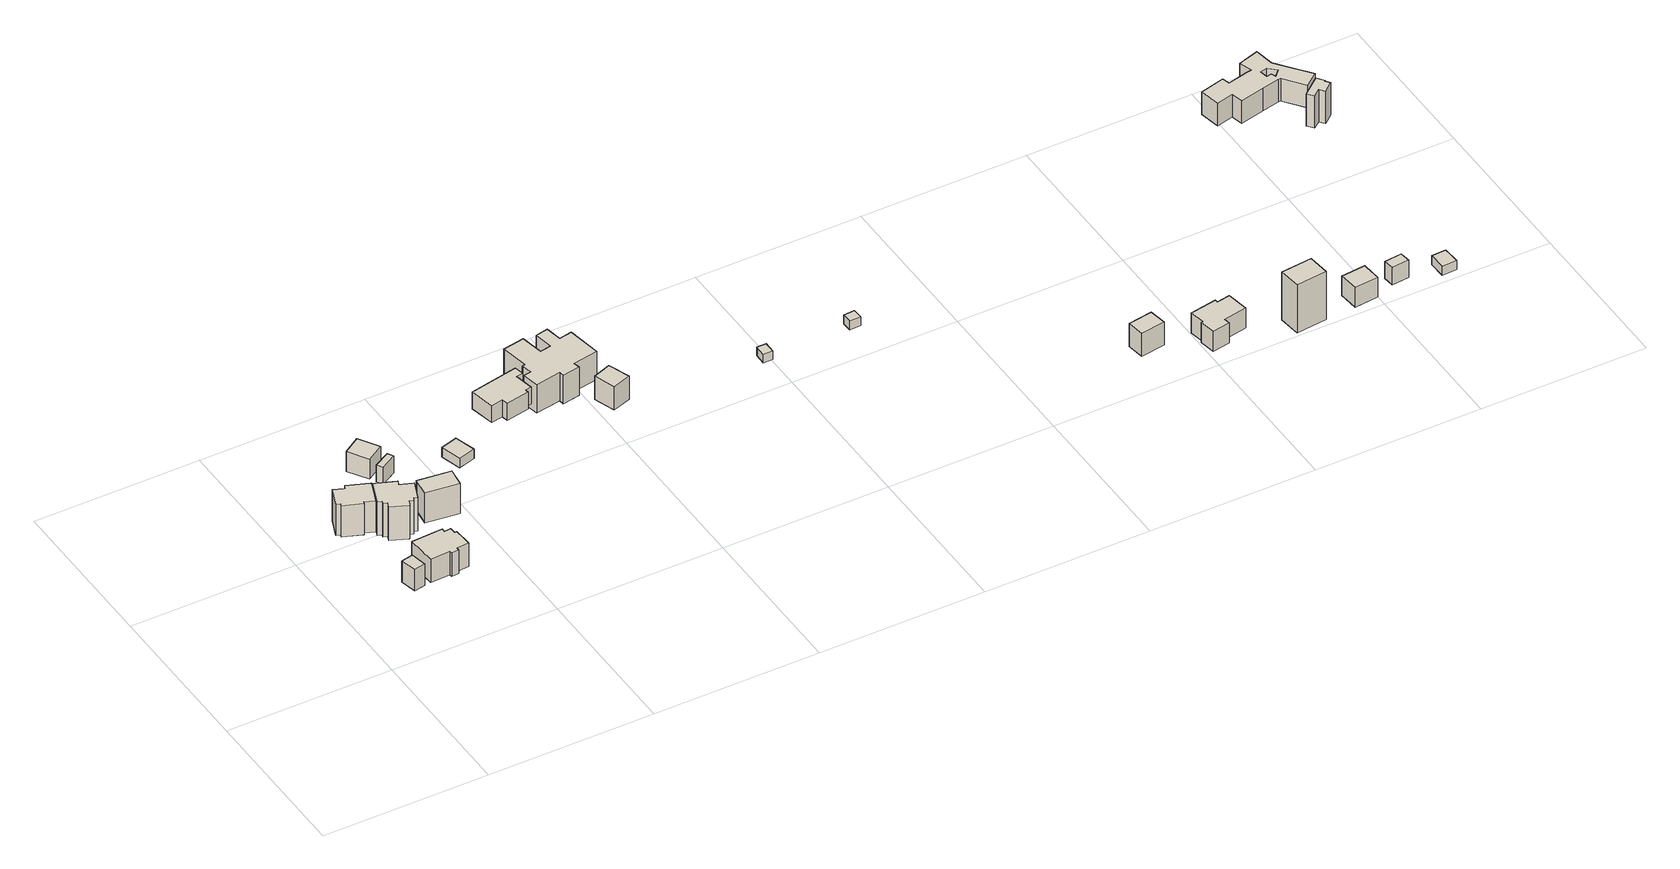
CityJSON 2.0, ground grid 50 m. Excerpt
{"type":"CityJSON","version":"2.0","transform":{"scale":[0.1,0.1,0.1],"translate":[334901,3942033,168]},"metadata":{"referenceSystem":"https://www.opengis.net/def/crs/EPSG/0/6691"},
"CityObjects":{
"building1":{"type":"Building","attributes":{"measuredHeight":9.8,"BuildingIDAttribute.prefecture":"14","BuildingIDAttribute.city":"14151","BuildingDetailAttribute.surveyYear":2015},"geometry":[{"type":"Solid","lod":"1","boundaries":[[[[0,1,2,3]],[[2,4,5,3]],[[1,6,4,2]],[[0,7,6,1]],[[3,5,7,0]],[[4,6,7,5]]]]}]},
"building2":{"type":"Building","attributes":{"usage":"411","measuredHeight":11.5,"storeysAboveGround":2,"BuildingIDAttribute.prefecture":"14","BuildingIDAttribute.city":"14151","BuildingDetailAttribute.totalFloorArea":109.98,"BuildingDetailAttribute.buildingFootprintArea":54.99,"BuildingDetailAttribute.buildingStructureType":"601","BuildingDetailAttribute.buildingStructureOrgType":"1","BuildingDetailAttribute.orgUsage":"10","BuildingDetailAttribute.surveyYear":2015,"BuildingLandSlideRiskAttribute.description":"1","BuildingLandSlideRiskAttribute.areaType":"1"},"geometry":[{"type":"Solid","lod":"1","boundaries":[[[[8,9,10,11,12,13,14,15,16,17]],[[16,18,19,17]],[[15,20,18,16]],[[14,21,20,15]],[[13,22,21,14]],[[12,23,22,13]],[[11,24,23,12]],[[10,25,24,11]],[[9,26,25,10]],[[8,27,26,9]],[[17,19,27,8]],[[18,20,21,22,23,24,25,26,27,19]]]]}]},
"building3":{"type":"Building","attributes":{"usage":"411","measuredHeight":8.7,"storeysAboveGround":2,"BuildingIDAttribute.prefecture":"14","BuildingIDAttribute.city":"14151","BuildingDetailAttribute.totalFloorArea":185.37,"BuildingDetailAttribute.buildingFootprintArea":92.69,"BuildingDetailAttribute.buildingStructureType":"601","BuildingDetailAttribute.buildingStructureOrgType":"1","BuildingDetailAttribute.orgUsage":"10","BuildingDetailAttribute.surveyYear":2015},"geometry":[{"type":"Solid","lod":"1","boundaries":[[[[28,29,30,31,32,33,34,35,36,37,38,39]],[[38,40,41,39]],[[37,42,40,38]],[[36,43,42,37]],[[35,44,43,36]],[[34,45,44,35]],[[33,46,45,34]],[[32,47,46,33]],[[31,48,47,32]],[[30,49,48,31]],[[29,50,49,30]],[[28,51,50,29]],[[39,41,51,28]],[[40,42,43,44,45,46,47,48,49,50,51,41]]]]}]},
"building4":{"type":"Building","attributes":{"usage":"411","measuredHeight":12.4,"storeysAboveGround":2,"BuildingIDAttribute.prefecture":"14","BuildingIDAttribute.city":"14151","BuildingDetailAttribute.totalFloorArea":119.18,"BuildingDetailAttribute.buildingFootprintArea":59.59,"BuildingDetailAttribute.buildingStructureType":"601","BuildingDetailAttribute.buildingStructureOrgType":"1","BuildingDetailAttribute.orgUsage":"10","BuildingDetailAttribute.surveyYear":2015,"BuildingLandSlideRiskAttribute.description":"1","BuildingLandSlideRiskAttribute.areaType":"1"},"geometry":[{"type":"Solid","lod":"1","boundaries":[[[[52,53,54,55,56,57,58,59,60,61,62,63,64,65]],[[64,66,67,65]],[[63,68,66,64]],[[62,69,68,63]],[[61,70,69,62]],[[60,71,70,61]],[[59,72,71,60]],[[58,73,72,59]],[[57,74,73,58]],[[56,75,74,57]],[[55,76,75,56]],[[54,77,76,55]],[[53,78,77,54]],[[52,79,78,53]],[[65,67,79,52]],[[66,68,69,70,71,72,73,74,75,76,77,78,79,67]]]]}]},
"building5":{"type":"Building","attributes":{"measuredHeight":7,"BuildingIDAttribute.prefecture":"14","BuildingIDAttribute.city":"14151","BuildingDetailAttribute.surveyYear":2015,"BuildingLandSlideRiskAttribute.description":"1","BuildingLandSlideRiskAttribute.areaType":"1"},"geometry":[{"type":"Solid","lod":"1","boundaries":[[[[80,81,82,83]],[[82,84,85,83]],[[81,86,84,82]],[[80,87,86,81]],[[83,85,87,80]],[[84,86,87,85]]]]}]},
"building6":{"type":"Building","attributes":{"measuredHeight":6.8,"BuildingIDAttribute.prefecture":"14","BuildingIDAttribute.city":"14151","BuildingDetailAttribute.surveyYear":2015,"BuildingLandSlideRiskAttribute.description":"1","BuildingLandSlideRiskAttribute.areaType":"1"},"geometry":[{"type":"Solid","lod":"1","boundaries":[[[[88,89,90,91]],[[90,92,93,91]],[[89,94,92,90]],[[88,95,94,89]],[[91,93,95,88]],[[92,94,95,93]]]]}]},
"building7":{"type":"Building","attributes":{"usage":"411","measuredHeight":10.9,"storeysAboveGround":2,"BuildingIDAttribute.prefecture":"14","BuildingIDAttribute.city":"14151","BuildingDetailAttribute.totalFloorArea":92.96,"BuildingDetailAttribute.buildingFootprintArea":46.48,"BuildingDetailAttribute.buildingStructureType":"601","BuildingDetailAttribute.buildingStructureOrgType":"1","BuildingDetailAttribute.orgUsage":"10","BuildingDetailAttribute.surveyYear":2015,"BuildingLandSlideRiskAttribute.description":"1","BuildingLandSlideRiskAttribute.areaType":"1"},"geometry":[{"type":"Solid","lod":"1","boundaries":[[[[96,97,98,99]],[[98,100,101,99]],[[97,102,100,98]],[[96,103,102,97]],[[99,101,103,96]],[[100,102,103,101]]]]}]},
"building8":{"type":"Building","attributes":{"usage":"411","measuredHeight":3.8,"storeysAboveGround":1,"BuildingIDAttribute.prefecture":"14","BuildingIDAttribute.city":"14151","BuildingDetailAttribute.totalFloorArea":29.29,"BuildingDetailAttribute.buildingFootprintArea":29.29,"BuildingDetailAttribute.buildingStructureType":"601","BuildingDetailAttribute.buildingStructureOrgType":"1","BuildingDetailAttribute.orgUsage":"10","BuildingDetailAttribute.surveyYear":2015,"BuildingLandSlideRiskAttribute.description":"1","BuildingLandSlideRiskAttribute.areaType":"1"},"geometry":[{"type":"Solid","lod":"1","boundaries":[[[[104,105,106,107]],[[106,108,109,107]],[[105,110,108,106]],[[104,111,110,105]],[[107,109,111,104]],[[108,110,111,109]]]]}]},
"building9":{"type":"Building","attributes":{"usage":"411","measuredHeight":6.7,"storeysAboveGround":1,"BuildingIDAttribute.prefecture":"14","BuildingIDAttribute.city":"14151","BuildingDetailAttribute.totalFloorArea":109.97,"BuildingDetailAttribute.buildingFootprintArea":109.97,"BuildingDetailAttribute.buildingStructureType":"601","BuildingDetailAttribute.buildingStructureOrgType":"1","BuildingDetailAttribute.orgUsage":"10","BuildingDetailAttribute.surveyYear":2015,"BuildingLandSlideRiskAttribute.description":"1","BuildingLandSlideRiskAttribute.areaType":"1"},"geometry":[{"type":"Solid","lod":"1","boundaries":[[[[112,113,114,115,116,117,118,119,120,121]],[[120,122,123,121]],[[119,124,122,120]],[[118,125,124,119]],[[117,126,125,118]],[[116,127,126,117]],[[115,128,127,116]],[[114,129,128,115]],[[113,130,129,114]],[[112,131,130,113]],[[121,123,131,112]],[[122,124,125,126,127,128,129,130,131,123]]]]}]},
"building10":{"type":"Building","attributes":{"usage":"411","measuredHeight":11.3,"storeysAboveGround":1,"BuildingIDAttribute.prefecture":"14","BuildingIDAttribute.city":"14151","BuildingDetailAttribute.totalFloorArea":246.46,"BuildingDetailAttribute.buildingFootprintArea":246.46,"BuildingDetailAttribute.buildingStructureType":"601","BuildingDetailAttribute.buildingStructureOrgType":"1","BuildingDetailAttribute.orgUsage":"10","BuildingDetailAttribute.surveyYear":2015,"BuildingLandSlideRiskAttribute.description":"1","BuildingLandSlideRiskAttribute.areaType":"1"},"geometry":[{"type":"Solid","lod":"1","boundaries":[[[[132,133,134,135,136,137,138,139,140,141,142,143,144,145,146,147,148,149]],[[148,150,151,149]],[[147,152,150,148]],[[146,153,152,147]],[[145,154,153,146]],[[144,155,154,145]],[[143,156,155,144]],[[142,157,156,143]],[[141,158,157,142]],[[140,159,158,141]],[[139,160,159,140]],[[138,161,160,139]],[[137,162,161,138]],[[136,163,162,137]],[[135,164,163,136]],[[134,165,164,135]],[[133,166,165,134]],[[132,167,166,133]],[[149,151,167,132]],[[150,152,153,154,155,156,157,158,159,160,161,162,163,164,165,166,167,151]]]]}]},
"building11":{"type":"Building","attributes":{"usage":"411","measuredHeight":8.4,"storeysAboveGround":1,"BuildingIDAttribute.prefecture":"14","BuildingIDAttribute.city":"14151","BuildingDetailAttribute.totalFloorArea":36.26,"BuildingDetailAttribute.buildingFootprintArea":36.26,"BuildingDetailAttribute.buildingStructureType":"601","BuildingDetailAttribute.buildingStructureOrgType":"1","BuildingDetailAttribute.orgUsage":"10","BuildingDetailAttribute.surveyYear":2015,"BuildingLandSlideRiskAttribute.description":"1","BuildingLandSlideRiskAttribute.areaType":"1"},"geometry":[{"type":"Solid","lod":"1","boundaries":[[[[168,169,170,171]],[[170,172,173,171]],[[169,174,172,170]],[[168,175,174,169]],[[171,173,175,168]],[[172,174,175,173]]]]}]},
"building12":{"type":"Building","attributes":{"BuildingIDAttribute.prefecture":"14","BuildingIDAttribute.city":"14151","BuildingDetailAttribute.surveyYear":2015,"BuildingLandSlideRiskAttribute.description":"1","BuildingLandSlideRiskAttribute.areaType":"1"},"geometry":[{"type":"Solid","lod":"1","boundaries":[[[[176,177,178,179]],[[178,180,181,179]],[[177,182,180,178]],[[176,183,182,177]],[[179,181,183,176]],[[180,182,183,181]]]]}]},
"building13":{"type":"Building","attributes":{"BuildingIDAttribute.prefecture":"14","BuildingIDAttribute.city":"14151","BuildingDetailAttribute.surveyYear":2015},"geometry":[{"type":"Solid","lod":"1","boundaries":[[[[184,185,186,187]],[[186,188,189,187]],[[185,190,188,186]],[[184,191,190,185]],[[187,189,191,184]],[[188,190,191,189]]]]}]},
"building14":{"type":"Building","attributes":{"usage":"411","measuredHeight":8.2,"storeysAboveGround":1,"BuildingIDAttribute.prefecture":"14","BuildingIDAttribute.city":"14151","BuildingDetailAttribute.totalFloorArea":32.85,"BuildingDetailAttribute.buildingFootprintArea":32.85,"BuildingDetailAttribute.buildingStructureType":"601","BuildingDetailAttribute.buildingStructureOrgType":"1","BuildingDetailAttribute.orgUsage":"10","BuildingDetailAttribute.surveyYear":2015,"BuildingLandSlideRiskAttribute.description":"1","BuildingLandSlideRiskAttribute.areaType":"1"},"geometry":[{"type":"Solid","lod":"1","boundaries":[[[[192,193,194,195]],[[194,196,197,195]],[[193,198,196,194]],[[192,199,198,193]],[[195,197,199,192]],[[196,198,199,197]]]]}]},
"building15":{"type":"Building","attributes":{"measuredHeight":20.4,"BuildingIDAttribute.prefecture":"14","BuildingIDAttribute.city":"14151","BuildingDetailAttribute.surveyYear":2015,"BuildingLandSlideRiskAttribute.description":"1","BuildingLandSlideRiskAttribute.areaType":"1"},"geometry":[{"type":"Solid","lod":"1","boundaries":[[[[200,201,202,203,204,205,206,207,208,209]],[[208,210,211,209]],[[207,212,210,208]],[[206,213,212,207]],[[205,214,213,206]],[[204,215,214,205]],[[203,216,215,204]],[[202,217,216,203]],[[201,218,217,202]],[[200,219,218,201]],[[209,211,219,200]],[[210,212,213,214,215,216,217,218,219,211]]]]}]},
"building16":{"type":"Building","attributes":{"measuredHeight":23.4,"BuildingIDAttribute.prefecture":"14","BuildingIDAttribute.city":"14151","BuildingDetailAttribute.surveyYear":2015,"BuildingLandSlideRiskAttribute.description":"1","BuildingLandSlideRiskAttribute.areaType":"1"},"geometry":[{"type":"Solid","lod":"1","boundaries":[[[[220,221,222,223]],[[222,224,225,223]],[[221,226,224,222]],[[220,227,226,221]],[[223,225,227,220]],[[224,226,227,225]]]]}]},
"building17":{"type":"Building","attributes":{"measuredHeight":9.5,"BuildingIDAttribute.prefecture":"14","BuildingIDAttribute.city":"14151","BuildingDetailAttribute.surveyYear":2015,"BuildingLandSlideRiskAttribute.description":"1","BuildingLandSlideRiskAttribute.areaType":"1"},"geometry":[{"type":"Solid","lod":"1","boundaries":[[[[228,229,230,231]],[[230,232,233,231]],[[229,234,232,230]],[[228,235,234,229]],[[231,233,235,228]],[[232,234,235,233]]]]}]},
"building18":{"type":"Building","attributes":{"measuredHeight":9,"BuildingIDAttribute.prefecture":"14","BuildingIDAttribute.city":"14151","BuildingDetailAttribute.surveyYear":2015,"BuildingLandSlideRiskAttribute.description":"1","BuildingLandSlideRiskAttribute.areaType":"1"},"geometry":[{"type":"Solid","lod":"1","boundaries":[[[[236,237,238,239]],[[238,240,241,239]],[[237,242,240,238]],[[236,243,242,237]],[[239,241,243,236]],[[240,242,243,241]]]]}]},
"building19":{"type":"Building","attributes":{"usage":"413","measuredHeight":9,"storeysAboveGround":1,"BuildingIDAttribute.prefecture":"14","BuildingIDAttribute.city":"14151","BuildingDetailAttribute.totalFloorArea":174.84,"BuildingDetailAttribute.buildingFootprintArea":174.84,"BuildingDetailAttribute.buildingStructureType":"601","BuildingDetailAttribute.buildingStructureOrgType":"1","BuildingDetailAttribute.orgUsage":"30","BuildingDetailAttribute.surveyYear":2015,"BuildingLandSlideRiskAttribute.description":"1","BuildingLandSlideRiskAttribute.areaType":"1"},"geometry":[{"type":"Solid","lod":"1","boundaries":[[[[244,245,246,247,248,249,250,251,252,253,254,255,256,257,258,259,260],[261,262,263,264,265,266]],[[259,267,268,260]],[[258,269,267,259]],[[257,270,269,258]],[[256,271,270,257]],[[255,272,271,256]],[[254,273,272,255]],[[253,274,273,254]],[[252,275,274,253]],[[251,276,275,252]],[[250,277,276,251]],[[249,278,277,250]],[[248,279,278,249]],[[247,280,279,248]],[[246,281,280,247]],[[245,282,281,246]],[[244,283,282,245]],[[260,268,283,244]],[[265,284,285,266]],[[264,286,284,265]],[[263,287,286,264]],[[262,288,287,263]],[[261,289,288,262]],[[266,285,289,261]],[[267,269,270,271,272,273,274,275,276,277,278,279,280,281,282,283,268],[284,286,287,288,289,285]]]]}]},
"building20":{"type":"Building","attributes":{"measuredHeight":12.5,"BuildingIDAttribute.prefecture":"14","BuildingIDAttribute.city":"14151","BuildingDetailAttribute.surveyYear":2015,"BuildingLandSlideRiskAttribute.description":"1","BuildingLandSlideRiskAttribute.areaType":"1"},"geometry":[{"type":"Solid","lod":"1","boundaries":[[[[290,291,292,293,294,295,296,297]],[[296,298,299,297]],[[295,300,298,296]],[[294,301,300,295]],[[293,302,301,294]],[[292,303,302,293]],[[291,304,303,292]],[[290,305,304,291]],[[297,299,305,290]],[[298,300,301,302,303,304,305,299]]]]}]},
"building21":{"type":"Building","attributes":{"BuildingIDAttribute.prefecture":"14","BuildingIDAttribute.city":"14151","BuildingDetailAttribute.surveyYear":2015,"BuildingLandSlideRiskAttribute.description":"1","BuildingLandSlideRiskAttribute.areaType":"1"},"geometry":[{"type":"Solid","lod":"1","boundaries":[[[[306,307,308,309]],[[308,310,311,309]],[[307,312,310,308]],[[306,313,312,307]],[[309,311,313,306]],[[310,312,313,311]]]]}]}
},
"vertices":[
[93,107,191],[129,114,191],[138,66,191],[104,59,191],[138,66,263],[104,59,263],[129,114,263],[93,107,263],
[125,321,256],[98,252,256],[69,264,256],[66,257,256],[10,279,256],[13,287,256],[0,292,256],[23,349,256],[55,336,256],[60,347,256],[55,336,361],[60,347,361],[23,349,361],[0,292,361],[13,287,361],[10,279,361],[66,257,361],[69,264,361],[98,252,361],[125,321,361],
[230,134,216],[230,123,216],[251,124,216],[251,105,216],[258,106,216],[261,48,216],[224,46,216],[224,36,216],[201,35,216],[201,44,216],[141,41,216],[136,129,216],[141,41,295],[136,129,295],[201,44,295],[201,35,295],[224,36,295],[224,46,295],[261,48,295],[258,106,295],[251,105,295],[251,124,295],[230,123,295],[230,134,295],
[116,215,245],[123,231,245],[110,237,245],[113,244,245],[101,249,245],[129,321,245],[191,296,245],[186,283,245],[224,268,245],[201,211,245],[191,215,245],[187,206,245],[175,211,245],[168,194,245],[175,211,358],[168,194,358],[187,206,358],[191,215,358],[201,211,358],[224,268,358],[186,283,358],[191,296,358],[129,321,358],[101,249,358],[113,244,358],[110,237,358],[123,231,358],[116,215,358],
[216,429,304],[164,397,304],[127,455,304],[179,488,304],[127,455,371],[179,488,371],[164,397,371],[216,429,371],
[230,419,291],[240,402,291],[192,374,291],[182,392,291],[192,374,348],[182,392,348],[240,402,348],[230,419,348],
[328,209,254],[229,221,254],[236,277,254],[336,265,254],[236,277,355],[336,265,355],[229,221,355],[328,209,355],
[411,354,271],[394,416,271],[445,431,271],[463,368,271],[445,431,303],[463,368,303],[394,416,303],[411,354,303],
[719,554,265],[698,550,265],[709,494,265],[690,490,265],[692,480,265],[621,466,265],[617,486,265],[581,479,265],[566,554,265],[713,583,265],[566,554,322],[713,583,322],[581,479,322],[617,486,322],[621,466,322],[692,480,322],[690,490,322],[709,494,322],[698,550,322],[719,554,322],
[854,519,229],[857,500,229],[804,490,229],[802,506,229],[724,492,229],[715,543,229],[738,547,229],[732,579,229],[740,580,229],[725,663,229],[790,675,229],[803,607,229],[836,613,229],[826,670,229],[864,677,229],[873,628,229],[912,635,229],[930,533,229],[912,635,324],[930,533,324],[873,628,324],[864,677,324],[826,670,324],[836,613,324],[803,607,324],[790,675,324],[725,663,324],[740,580,324],[732,579,324],[738,547,324],[715,543,324],[724,492,324],[802,506,324],[804,490,324],[857,500,324],[854,519,324],
[937,482,232],[960,417,232],[904,398,232],[882,462,232],[904,398,310],[882,462,310],[960,417,310],[937,482,310],
[1326,382,253],[1353,381,253],[1353,347,253],[1325,347,253],[1353,347,283],[1325,347,283],[1353,381,283],[1326,382,283],
[1625,446,192],[1659,448,192],[1660,417,192],[1626,416,192],[1660,417,222],[1626,416,222],[1659,448,222],[1625,446,222],
[2303,128,61],[2376,140,61],[2385,88,61],[2311,76,61],[2385,88,139],[2311,76,139],[2376,140,139],[2303,128,139],
[2566,122,40],[2606,129,40],[2617,63,40],[2546,50,40],[2549,31,40],[2495,22,40],[2487,70,40],[2492,71,40],[2484,117,40],[2565,131,40],[2484,117,108],[2565,131,108],[2492,71,108],[2487,70,108],[2495,22,108],[2549,31,108],[2546,50,108],[2617,63,108],[2606,129,108],[2566,122,108],
[2825,81,15],[2832,14,15],[2738,4,15],[2731,71,15],[2738,4,177],[2731,71,177],[2832,14,177],[2825,81,177],
[2924,22,13],[2918,81,13],[2991,88,13],[2997,29,13],[2991,88,79],[2997,29,79],[2918,81,79],[2924,22,79],
[3101,88,16],[3105,55,16],[3052,50,16],[3049,82,16],[3052,50,74],[3049,82,74],[3105,55,74],[3101,88,74],
[3048,558,314],[3087,509,314],[3046,477,314],[2999,537,314],[2992,537,314],[2938,525,314],[2864,508,314],[2856,543,314],[2805,530,314],[2793,593,314],[2867,612,314],[2873,589,314],[2933,603,314],[2950,606,314],[2938,645,314],[3001,664,314],[3010,606,314],[2967,587,314],[2972,563,314],[2987,566,314],[2993,552,314],[3010,570,314],[2988,591,314],[3001,664,390],[3010,606,390],[2938,645,390],[2950,606,390],[2933,603,390],[2873,589,390],[2867,612,390],[2793,593,390],[2805,530,390],[2856,543,390],[2864,508,390],[2938,525,390],[2992,537,390],[2999,537,390],[3046,477,390],[3087,509,390],[3048,558,390],[3010,570,390],[2988,591,390],[2993,552,390],[2987,566,390],[2972,563,390],[2967,587,390],
[3090,511,264],[3106,490,264],[3103,488,264],[3114,474,264],[3084,450,264],[3072,465,264],[3050,448,264],[3035,467,264],[3050,448,373],[3035,467,373],[3072,465,373],[3084,450,373],[3114,474,373],[3103,488,373],[3106,490,373],[3090,511,373],
[3190,26,8],[3188,79,8],[3232,81,8],[3235,28,8],[3232,81,38],[3235,28,38],[3188,79,38],[3190,26,38]
]}
